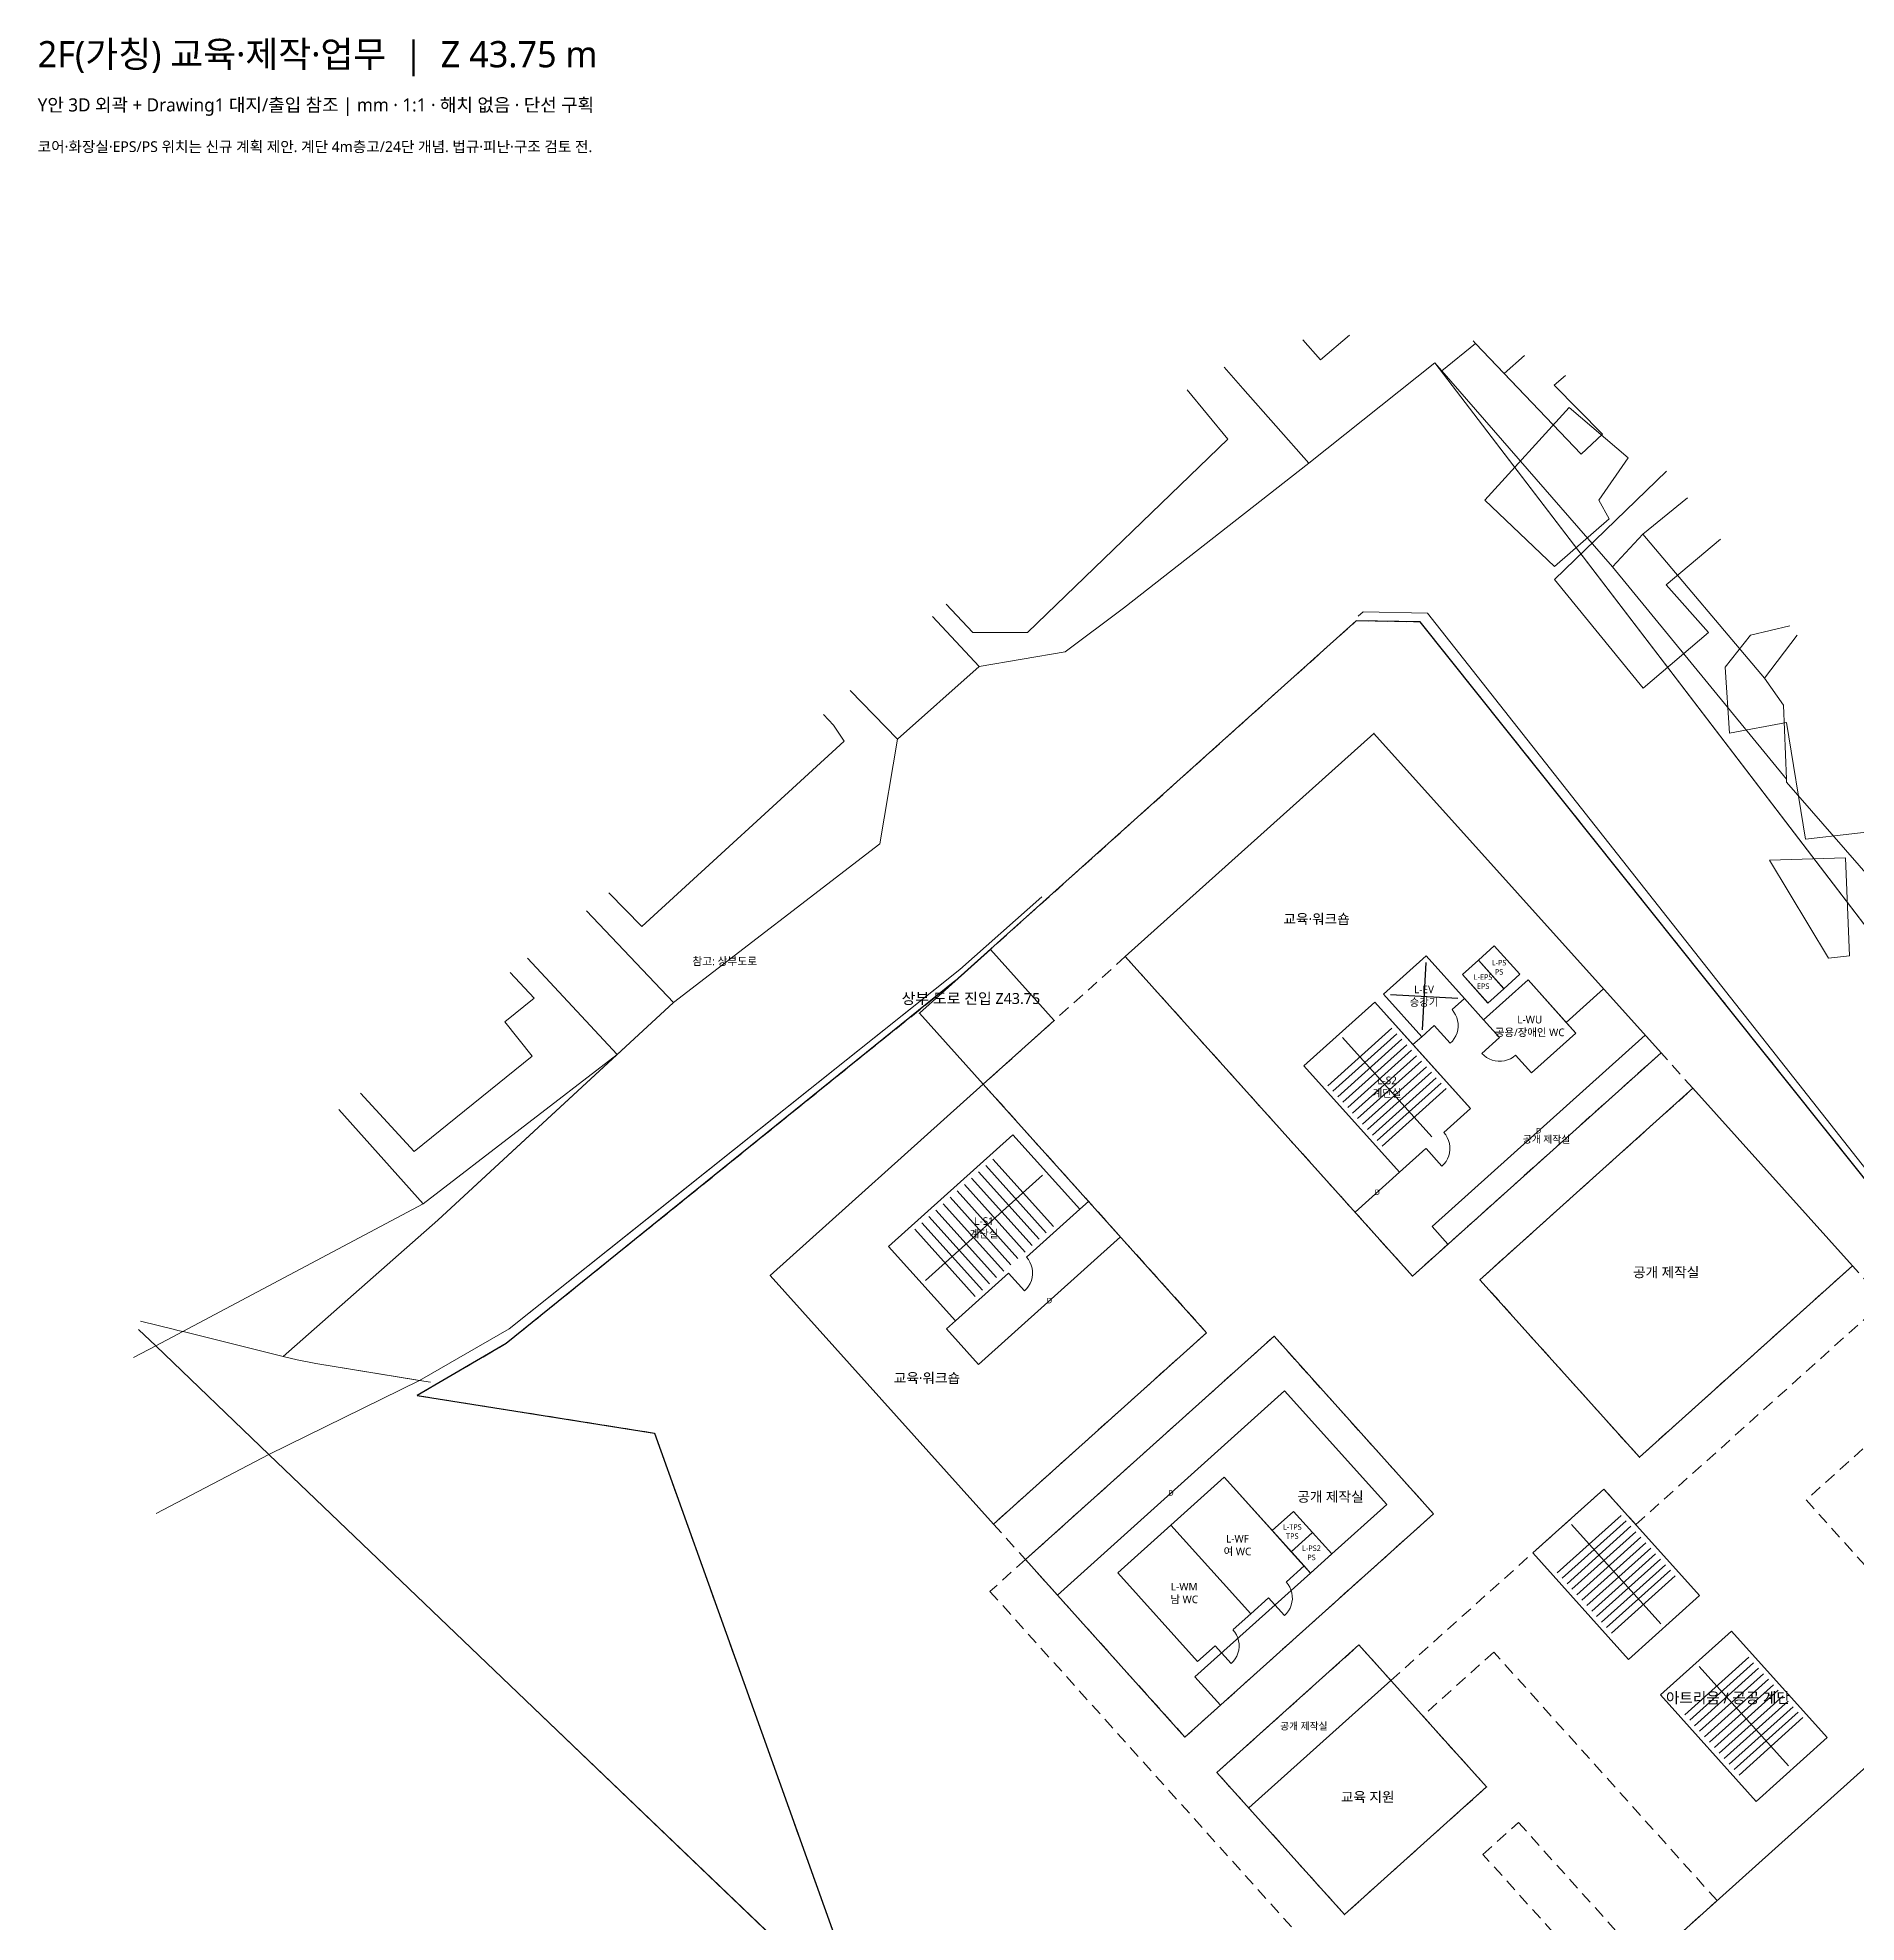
# Model space of a CAD drawing. Header units: millimetres. Extents: x -71723 to 357366, y 1091193 to 1572246.
# Drawn here: x 228277 to 304470, y 1493257 to 1572241 of the extents above; entities that cross this region are included whole.
import ezdxf

# ---------------------------------------------------------------- set-up
doc = ezdxf.new("R2010")
doc.units = ezdxf.units.MM
doc.linetypes.add('PLAN_DASH', pattern=[800, 500, -300])
for name, color, linetype, lineweight in [('L2_CONTEXT', 8, 'Continuous', 9), ('L2_CORE', 7, 'Continuous', 25), ('L2_DOOR', 7, 'Continuous', 13), ('L2_EPS_PS', 7, 'Continuous', 18), ('L2_OUTLINE', 7, 'Continuous', 35), ('L2_PARTITION', 7, 'Continuous', 18), ('L2_SITE_3D', 7, 'Continuous', 25), ('L2_SITE_DWG_REF', 8, 'PLAN_DASH', 13), ('L2_STAIR', 7, 'Continuous', 13), ('L2_TEXT', 7, 'Continuous', 13), ('L2_VOID_ROOF', 8, 'PLAN_DASH', 13)]:
    doc.layers.add(name, color=color, linetype=linetype, lineweight=lineweight)
doc.styles.add('KOREAN', font='malgun.ttf')

msp = doc.modelspace()

# ---------------------------------------------------------------- linework, layer by layer
at = {"layer": 'L2_CONTEXT'}
for points in [[(288421, 1559536), (288517, 1559418), (287102, 1558285), (286816, 1558609), (281531, 1554408), (278765, 1557541), (277979, 1558431)], [(283235, 1559781), (282022, 1558742), (281280, 1559579)], [(297398, 1552960), (295531, 1551439), (294261, 1550069), (287102, 1558285), (288517, 1559418)], [(290573, 1558915), (289719, 1558164), (288517, 1559418), (288421, 1559536)], [(288517, 1559418), (292950, 1554790), (293843, 1555628), (291816, 1557673), (292280, 1558087)], [(238555, 1516973), (245039, 1522684), (254910, 1531810), (263565, 1538458), (264297, 1542838), (267716, 1545883), (271321, 1546499), (273772, 1548338), (281531, 1554408), (286816, 1558609), (320800, 1514150), (321716, 1513255), (335540, 1511832), (337643, 1512683), (339419, 1513348), (346187, 1517208), (348021, 1519013)], [(277979, 1558431), (278765, 1557541), (281531, 1554408), (273772, 1548338), (271321, 1546499), (267716, 1545883), (265769, 1547983)], [(315970, 1520468), (286816, 1558609), (287102, 1558285), (294261, 1550069), (301541, 1541172), (301539, 1541036), (305061, 1537008), (311953, 1528280), (317327, 1521906), (315970, 1520468)], [(289719, 1558164), (290573, 1558915)], [(292280, 1558087), (291816, 1557673), (293843, 1555628), (292950, 1554790), (289719, 1558164)], [(276434, 1557480), (278136, 1555412), (269746, 1547310), (267450, 1547310)], [(294916, 1554635), (293680, 1552859), (294122, 1552082), (291825, 1550085), (288911, 1552859), (292444, 1556744), (294916, 1554635)], [(298787, 1551219), (296506, 1549308), (298273, 1547310), (295535, 1544979), (291825, 1549530), (296513, 1554069)], [(295531, 1551439), (297398, 1552960)], [(294261, 1550069), (295531, 1551439), (300625, 1545399), (301426, 1544264), (301541, 1541172), (294261, 1550069)], [(301998, 1547195), (300625, 1545399), (295531, 1551439)], [(267450, 1547310), (266341, 1548498)], [(314762, 1512277), (286500, 1548126), (283816, 1548185), (283603, 1547996)], [(265769, 1547983), (267716, 1545883), (264297, 1542838)], [(302335, 1538653), (301540, 1543536), (299156, 1543092), (298979, 1545867), (300039, 1547199), (301685, 1547587)], [(300625, 1545399), (301998, 1547195)], [(312505, 1534025), (312742, 1533346), (312082, 1532086), (313175, 1531173), (311953, 1528280), (305061, 1537008), (301539, 1541036), (301541, 1541172), (301426, 1544264), (300625, 1545399)], [(262321, 1544885), (264297, 1542838), (263565, 1538458), (254910, 1531810), (251269, 1535653)], [(264297, 1542838), (262321, 1544885)], [(261621, 1543425), (262062, 1542759), (253584, 1534990), (252200, 1536404)], [(261194, 1543873), (261621, 1543425)], [(305404, 1542926), (306221, 1539097), (302335, 1538653)], [(300834, 1537765), (304013, 1537876), (304190, 1533769), (303307, 1533658), (300834, 1537765)], [(270345, 1536232), (266917, 1533190), (248028, 1518135), (244276, 1515970), (239936, 1516681), (239143, 1516827), (238555, 1516973)], [(244737, 1515894), (244276, 1515970), (248028, 1518135), (253795, 1522731), (266917, 1533190), (270345, 1536232)], [(251269, 1535653), (254910, 1531810), (252551, 1529629), (248803, 1533662)], [(248803, 1533662), (252551, 1529629), (244424, 1523373)], [(248068, 1533069), (249080, 1531993), (247843, 1530995), (248991, 1529552), (244045, 1525556), (241797, 1528007)], [(234352, 1518018), (244424, 1523373), (252551, 1529629), (245040, 1522685), (245039, 1522684), (238555, 1516973), (234368, 1518014), (234352, 1518018)], [(240898, 1527320), (244424, 1523373), (234352, 1518018), (234154, 1518066), (234005, 1518104), (232590, 1518456)], [(244424, 1523373), (240898, 1527320)], [(232506, 1518102), (233220, 1517417), (232288, 1516922)], [(233220, 1517417), (232506, 1518102)], [(232589, 1518451), (234005, 1518104), (234154, 1518066), (234352, 1518018), (233220, 1517417)], [(232288, 1516922), (233220, 1517417), (237966, 1512870), (233238, 1510397)], [(233220, 1517417), (234352, 1518018), (234368, 1518014), (238555, 1516973), (239142, 1516827), (239936, 1516681), (244035, 1516009), (244276, 1515970), (237966, 1512870), (233220, 1517417)], [(262714, 1489156), (248711, 1502572), (237966, 1512870), (244276, 1515970)], [(244276, 1515970), (244737, 1515894)], [(233238, 1510397), (237966, 1512870), (248711, 1502572), (262715, 1489153)]]:
    msp.add_lwpolyline(points, dxfattribs=at)
at = {"layer": 'L2_CORE'}
for points in [[(286785, 1530838), (286269, 1530374), (284665, 1532160), (286450, 1533764)], [(286435, 1533481), (286284, 1530657)], [(286450, 1533764), (288054, 1531978), (287538, 1531515)], [(289521, 1530346), (288856, 1531086), (290716, 1532757)], [(290716, 1532757), (292721, 1530525), (290862, 1528854), (290197, 1529594)], [(286439, 1525687), (285328, 1524689), (281318, 1529152), (284293, 1531825)], [(284293, 1531825), (288303, 1527362), (287192, 1526364)], [(284948, 1532144), (287772, 1531993)], [(268953, 1520461), (266726, 1518460), (263919, 1521584), (269126, 1526263)], [(269126, 1526263), (271933, 1523139), (269706, 1521138)], [(279839, 1506850), (279099, 1506186), (275757, 1509905), (277989, 1511910)], [(277989, 1511910), (281331, 1508191), (280591, 1507527)], [(277607, 1504845), (276868, 1504181), (273526, 1507900), (275757, 1509905)], [(275757, 1509905), (279099, 1506186), (278360, 1505522)]]:
    msp.add_lwpolyline(points, dxfattribs=at)
at = {"layer": 'L2_DOOR'}
for points in [[(287534, 1531511), (287615, 1531408), (287681, 1531295), (287733, 1531175), (287768, 1531049), (287787, 1530920), (287789, 1530789), (287773, 1530659), (287741, 1530532), (287692, 1530411), (287628, 1530297), (287550, 1530192), (287458, 1530098)], [(286790, 1530842), (287458, 1530098)], [(289525, 1530342), (288781, 1529674)], [(290193, 1529598), (290090, 1529517), (289978, 1529450), (289858, 1529399), (289732, 1529364), (289602, 1529345), (289471, 1529343), (289342, 1529359), (289215, 1529391), (289093, 1529440), (288979, 1529504), (288875, 1529582), (288781, 1529674)], [(287188, 1526360), (287269, 1526257), (287335, 1526144), (287387, 1526024), (287422, 1525898), (287441, 1525769), (287442, 1525638), (287427, 1525508), (287395, 1525381), (287346, 1525260), (287282, 1525146), (287204, 1525041), (287112, 1524948)], [(286444, 1525691), (287112, 1524948)], [(268957, 1520465), (269626, 1519722)], [(269701, 1521134), (269782, 1521031), (269849, 1520918), (269900, 1520798), (269936, 1520672), (269954, 1520543), (269956, 1520412), (269940, 1520282), (269908, 1520155), (269859, 1520034), (269795, 1519920), (269717, 1519815), (269626, 1519722)], [(280587, 1507523), (280668, 1507420), (280734, 1507307), (280786, 1507187), (280821, 1507061), (280840, 1506932), (280842, 1506801), (280826, 1506671), (280794, 1506544), (280745, 1506423), (280681, 1506309), (280603, 1506204), (280511, 1506110)], [(279843, 1506854), (280511, 1506110)], [(278355, 1505518), (278436, 1505415), (278503, 1505302), (278554, 1505182), (278590, 1505056), (278608, 1504927), (278610, 1504796), (278595, 1504666), (278562, 1504539), (278514, 1504418), (278450, 1504304), (278371, 1504199), (278280, 1504105)], [(277611, 1504849), (278280, 1504105)]]:
    msp.add_lwpolyline(points, dxfattribs=at)
at = {"layer": 'L2_EPS_PS'}
for points in [[(289305, 1534178), (290374, 1532987), (289705, 1532386), (288636, 1533576), (289305, 1534178)], [(288636, 1533576), (289705, 1532386), (289035, 1531784), (287966, 1532974), (288636, 1533576)], [(280887, 1510481), (281689, 1509588), (280796, 1508786), (279994, 1509679), (280887, 1510481)], [(281689, 1509588), (282491, 1508695), (281598, 1507893), (280796, 1508786), (281689, 1509588)]]:
    msp.add_lwpolyline(points, dxfattribs=at)
at = {"layer": 'L2_OUTLINE'}
for points in [[(296288, 1529697), (284258, 1543086), (273844, 1533729), (285875, 1520340), (296288, 1529697)], [(268195, 1534031), (265220, 1531358), (267893, 1528382), (270869, 1531056), (268195, 1534031)], [(277250, 1517969), (267893, 1528382), (258967, 1520362), (268324, 1509948), (277250, 1517969)], [(297625, 1528210), (288699, 1520189), (295383, 1512751), (304309, 1520771), (297625, 1528210)], [(286758, 1510379), (280075, 1517818), (269661, 1508461), (276345, 1501022), (286758, 1510379)], [(283632, 1504881), (277681, 1499535), (283028, 1493584), (288979, 1498931), (283632, 1504881)], [(292687, 1488819), (289712, 1486145), (307089, 1466806), (310065, 1469479), (310809, 1470148), (315272, 1474158), (319735, 1478168), (324941, 1482846), (327917, 1485520), (316555, 1498165), (313881, 1501140), (310539, 1504860), (296407, 1492161), (299080, 1489185), (295361, 1485844), (292687, 1488819)]]:
    msp.add_lwpolyline(points, dxfattribs=at)
at = {"layer": 'L2_PARTITION'}
for points in [[(288636, 1533576), (289305, 1534178)], [(289305, 1534178), (290370, 1532992)], [(284665, 1532160), (286450, 1533764)], [(286450, 1533764), (288054, 1531978)], [(287966, 1532974), (288636, 1533576)], [(288636, 1533576), (289701, 1532390)], [(289031, 1531789), (287966, 1532974)], [(288856, 1531086), (290716, 1532757)], [(290716, 1532757), (292320, 1530971)], [(292320, 1530971), (293881, 1532374)], [(281318, 1529152), (284293, 1531825)], [(284293, 1531825), (285897, 1530040)], [(286269, 1530374), (284665, 1532160)], [(288054, 1531978), (287538, 1531515)], [(288054, 1531978), (288856, 1531086)], [(286785, 1530838), (286269, 1530374)], [(289521, 1530346), (288856, 1531086)], [(292320, 1530971), (292721, 1530525)], [(285897, 1530040), (286269, 1530374)], [(285897, 1530040), (288303, 1527362)], [(295618, 1530440), (286694, 1522421)], [(292721, 1530525), (290862, 1528854)], [(285328, 1524689), (281318, 1529152)], [(290461, 1529301), (290197, 1529594)], [(290862, 1528854), (290461, 1529301)], [(288303, 1527362), (287192, 1526364)], [(263919, 1521584), (269126, 1526263)], [(269126, 1526263), (271933, 1523139)], [(286439, 1525687), (285328, 1524689)], [(283470, 1523019), (285328, 1524689)], [(271933, 1523139), (269706, 1521138)], [(271933, 1523139), (272303, 1523472)], [(286694, 1522421), (287361, 1521678)], [(266726, 1518460), (263919, 1521584)], [(273640, 1521984), (267691, 1516638)], [(268953, 1520461), (266726, 1518460)], [(266354, 1518126), (266726, 1518460)], [(267691, 1516638), (266354, 1518126)], [(280519, 1515528), (270999, 1506974)], [(284796, 1510767), (280519, 1515528)], [(275757, 1509905), (277989, 1511910)], [(277989, 1511910), (279994, 1509679)], [(279994, 1509679), (280887, 1510481)], [(280887, 1510481), (281689, 1509588)], [(282491, 1508695), (284796, 1510767)], [(273526, 1507900), (275757, 1509905)], [(275757, 1509905), (279099, 1506186)], [(279994, 1509679), (280796, 1508786)], [(281689, 1509588), (281619, 1509525)], [(281689, 1509588), (282491, 1508695)], [(280866, 1508849), (280796, 1508786)], [(280796, 1508786), (281331, 1508191)], [(282491, 1508695), (282421, 1508633)], [(276868, 1504181), (273526, 1507900)], [(276763, 1503549), (281598, 1507893)], [(281331, 1508191), (280591, 1507527)], [(281598, 1507893), (281331, 1508191)], [(281668, 1507956), (281598, 1507893)], [(279839, 1506850), (279099, 1506186)], [(279099, 1506186), (278360, 1505522)], [(277607, 1504845), (276868, 1504181)], [(277831, 1502360), (276763, 1503549)], [(279020, 1498048), (284967, 1503392)]]:
    msp.add_lwpolyline(points, dxfattribs=at)
at = {"layer": 'L2_SITE_3D'}
msp.add_lwpolyline([(318551, 1507208), (286199, 1547755), (283516, 1547797), (266708, 1532694), (253650, 1522153), (247911, 1517520), (244172, 1515332), (254117, 1513764), (256381, 1507440), (264189, 1485629)], dxfattribs=at)
at = {"layer": 'L2_SITE_DWG_REF'}
msp.add_lwpolyline([(264189, 1485629), (256381, 1507440), (254117, 1513764), (244172, 1515332), (247911, 1517520), (253650, 1522153), (266708, 1532694), (283516, 1547797), (286199, 1547755), (318551, 1507208)], dxfattribs=at)
at = {"layer": 'L2_STAIR'}
for points in [[(282336, 1528319), (285013, 1530725)], [(282542, 1528089), (285220, 1530495)], [(282749, 1527859), (285427, 1530265)], [(282939, 1530340), (286682, 1526174)], [(282955, 1527629), (285633, 1530035)], [(283162, 1527399), (285840, 1529805)], [(283368, 1527169), (286046, 1529575)], [(283575, 1526939), (286253, 1529345)], [(283782, 1526709), (286459, 1529115)], [(283988, 1526479), (286666, 1528885)], [(284195, 1526249), (286873, 1528655)], [(284401, 1526019), (287079, 1528426)], [(284608, 1525790), (287286, 1528196)], [(268292, 1525245), (270832, 1522419)], [(265471, 1520156), (270380, 1524567)], [(267400, 1524443), (269939, 1521617)], [(267697, 1524711), (270237, 1521884)], [(267995, 1524978), (270534, 1522151)], [(266507, 1523641), (269047, 1520815)], [(266805, 1523909), (269344, 1521082)], [(267102, 1524176), (269642, 1521349)], [(265614, 1522839), (268154, 1520013)], [(265912, 1523107), (268452, 1520280)], [(266209, 1523374), (268749, 1520547)], [(265019, 1522305), (267559, 1519478)], [(265317, 1522572), (267857, 1519745)], [(293895, 1511414), (297905, 1506951), (294930, 1504278), (290920, 1508741), (293895, 1511414)], [(291937, 1507907), (294615, 1510313)], [(292144, 1507677), (294822, 1510084)], [(292350, 1507448), (295028, 1509854)], [(292541, 1509929), (296284, 1505763)], [(292557, 1507218), (295235, 1509624)], [(292764, 1506988), (295441, 1509394)], [(292970, 1506758), (295648, 1509164)], [(293177, 1506528), (295855, 1508934)], [(293383, 1506298), (296061, 1508704)], [(293590, 1506068), (296268, 1508474)], [(293796, 1505838), (296474, 1508244)], [(294003, 1505608), (296681, 1508014)], [(294210, 1505378), (296887, 1507784)], [(299242, 1505463), (303252, 1501000), (300277, 1498327), (296266, 1502790), (299242, 1505463)], [(297284, 1501957), (299962, 1504363)], [(297491, 1501727), (300169, 1504133)], [(297697, 1501497), (300375, 1503903)], [(297888, 1503978), (301631, 1499812)], [(297904, 1501267), (300582, 1503673)], [(298110, 1501037), (300788, 1503443)], [(298317, 1500807), (300995, 1503213)], [(298524, 1500577), (301201, 1502983)], [(298730, 1500347), (301408, 1502753)], [(298937, 1500117), (301615, 1502523)], [(299143, 1499887), (301821, 1502294)], [(299350, 1499658), (302028, 1502064)], [(299557, 1499428), (302234, 1501834)]]:
    msp.add_lwpolyline(points, dxfattribs=at)
at = {"layer": 'L2_VOID_ROOF'}
for points in [[(296407, 1492161), (298638, 1494166), (289281, 1504580), (286306, 1501906), (288979, 1498931), (283028, 1493584), (277681, 1499535), (283632, 1504881), (284969, 1503394), (293895, 1511414), (295232, 1509926), (305645, 1519283), (304309, 1520771), (295383, 1512751), (288699, 1520189), (297625, 1528210), (296288, 1529697), (285875, 1520340), (273844, 1533729), (267893, 1528382), (277250, 1517969), (268324, 1509948), (269661, 1508461), (268173, 1507124), (286888, 1486296)], [(280075, 1517818), (286758, 1510379), (276345, 1501022), (269661, 1508461), (280075, 1517818)], [(312027, 1506196), (305343, 1513635), (302368, 1510961), (309052, 1503523), (310539, 1504860), (312027, 1506196)], [(292838, 1491643), (288828, 1496106), (290316, 1497443)], [(290316, 1497443), (295663, 1491492)]]:
    msp.add_lwpolyline(points, dxfattribs=at)

# ---------------------------------------------------------------- texts
at = {"layer": 'L2_CONTEXT', "insert": (257062, 1533518), "char_height": 330, "width": 6000, "attachment_point": 5, "style": 'KOREAN'}
msp.add_mtext('참고: 상부도로', dxfattribs=at)
at = {"layer": 'L2_DOOR', "char_height": 230, "width": 6000, "attachment_point": 5, "style": 'KOREAN'}
for insert in [(291157, 1526431), (284398, 1523853), (270666, 1519312), (275758, 1511250)]:
    msp.add_mtext('D', dxfattribs=dict(at, insert=insert))
at = {"layer": 'L2_TEXT', "style": 'KOREAN'}
for s, insert, char_height, width, attachment_point in [('2F(가칭) 교육·제작·업무  |  Z 43.75 m', (228277, 1572100), 1100, 110000, 1), ('Y안 3D 외곽 + Drawing1 대지/출입 참조 | mm · 1:1 · 해치 없음 · 단선 구획', (228277, 1569700), 550, 110000, 1), ('코어·화장실·EPS/PS 위치는 신규 계획 제안. 계단 4m층고/24단 개념. 법규·피난·구조 검토 전.', (228277, 1567900), 450, 110000, 1), ('교육·워크숍', (281858, 1535284), 420, 6000, 5), ('L-PS\\PPS', (289505, 1533282), 230, 6000, 5), ('L-EV\\P승강기', (286360, 1532069), 320, 6000, 5), ('L-EPS\\PEPS', (288835, 1532680), 230, 6000, 5), ('상부 도로 진입 Z43.75', (267376, 1531951), 460, 6000, 5), ('L-WU\\P공용/장애인 WC', (290789, 1530805), 320, 6000, 5), ('L-S2\\P계단실', (284811, 1528257), 320, 6000, 5), ('공개 제작실', (291491, 1526059), 300, 6000, 5), ('L-S1\\P계단실', (267926, 1522362), 320, 6000, 5), ('공개 제작실', (296504, 1520480), 420, 6000, 5), ('교육·워크숍', (265535, 1516046), 420, 6000, 5), ('공개 제작실', (282440, 1511070), 420, 6000, 5), ('L-WF\\P여 WC', (278544, 1509048), 320, 6000, 5), ('L-TPS\\PTPS', (280841, 1509633), 230, 6000, 5), ('L-PS2\\PPS', (281643, 1508741), 230, 6000, 5), ('L-WM\\P남 WC', (276312, 1507043), 320, 6000, 5), ('아트리움 / 공공 계단', (299091, 1502639), 450, 6000, 5), ('공개 제작실', (281325, 1501464), 300, 6000, 5), ('교육 지원', (283999, 1498489), 420, 6000, 5)]:
    msp.add_mtext(s, dxfattribs=dict(at, insert=insert, char_height=char_height, width=width, attachment_point=attachment_point))

doc.saveas('drawing.dxf')
